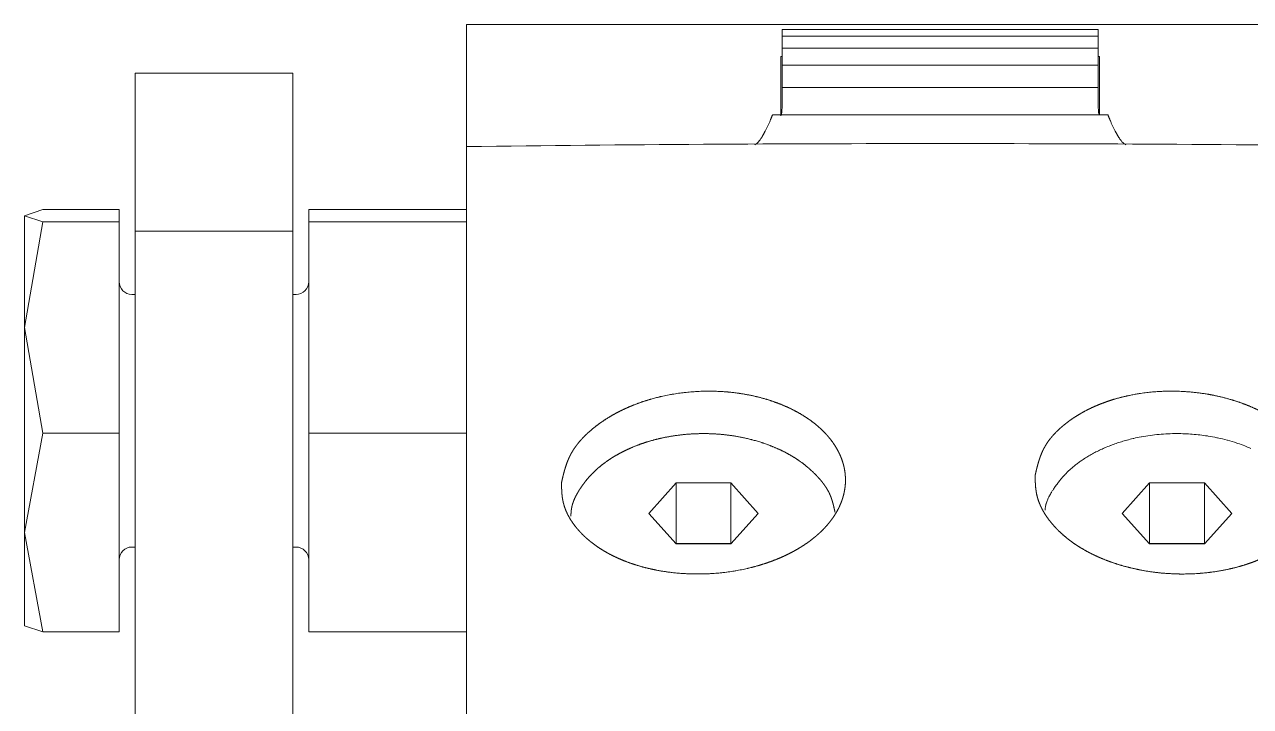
# Model space of a CAD drawing. Header units: millimetres. Extents: x -5 to 111, y -3 to 86.
# Drawn here: x 18.8855 to 18.92433, y 19.48445 to 19.50604 of the extents above; entities that cross this region are included whole.
import ezdxf

# ---------------------------------------------------------------- set-up
doc = ezdxf.new("R2010")
doc.units = ezdxf.units.MM
doc.layers.add('A1I6----E-', color=3, linetype='Continuous', lineweight=25)

# ---------------------------------------------------------------- blocks, each defined once
blk = doc.blocks.new('Gruppe-456')
at = {"layer": 'A1I6----E-', "linetype": 'Continuous', "lineweight": 9}
for p, q in [((-31.870945, -23.037558), (-31.900945, -23.037558)), ((-31.900945, -23.037558), (-31.900945, -23.037691)), ((-31.900945, -23.037691), (-31.900945, -23.039132)), ((-31.880945, -23.037719), (-31.890945, -23.037719)), ((-31.890945, -23.037925), (-31.890945, -23.037719)), ((-31.880945, -23.037925), (-31.890945, -23.037925)), ((-31.890945, -23.038302), (-31.890945, -23.037925)), ((-31.880945, -23.037719), (-31.880945, -23.037925)), ((-31.880945, -23.037925), (-31.880945, -23.038302)), ((-31.880945, -23.038302), (-31.890945, -23.038302)), ((-31.890945, -23.038848), (-31.890945, -23.038302)), ((-31.880945, -23.038302), (-31.880945, -23.038848)), ((-31.890995, -23.038586), (-31.890995, -23.039132)), ((-31.880895, -23.039132), (-31.880895, -23.038586)), ((-31.911445, -23.039103), (-31.906445, -23.039103)), ((-31.911445, -23.044103), (-31.911445, -23.039103)), ((-31.906445, -23.044103), (-31.906445, -23.039103)), ((-31.900945, -23.039132), (-31.900945, -23.041423)), ((-31.890995, -23.040445), (-31.890995, -23.039132)), ((-31.890945, -23.038848), (-31.880945, -23.038848)), ((-31.890945, -23.039555), (-31.890945, -23.038848)), ((-31.880945, -23.038848), (-31.880945, -23.039555)), ((-31.880895, -23.039132), (-31.880895, -23.040416)), ((-31.890945, -23.039939), (-31.890945, -23.039555)), ((-31.890945, -23.039555), (-31.880945, -23.039555)), ((-31.880945, -23.039555), (-31.880945, -23.039939)), ((-31.891256, -23.040416), (-31.880633, -23.040416)), ((-31.900936, -23.041422), (-31.900945, -23.041423)), ((-31.900945, -23.062843), (-31.900945, -23.041423)), ((-31.914364, -23.043415), (-31.914945, -23.043612)), ((-31.914364, -23.043415), (-31.911945, -23.043415)), ((-31.911945, -23.043808), (-31.911945, -23.043415)), ((-31.905945, -23.043415), (-31.900945, -23.043415)), ((-31.905945, -23.043415), (-31.905945, -23.043808)), ((-31.914945, -23.043612), (-31.914364, -23.043808)), ((-31.914945, -23.043612), (-31.914945, -23.047152)), ((-31.914364, -23.043808), (-31.914945, -23.047152)), ((-31.914364, -23.043808), (-31.911945, -23.043808)), ((-31.911945, -23.050496), (-31.911945, -23.043808)), ((-31.905945, -23.043808), (-31.905945, -23.050496)), ((-31.905945, -23.043808), (-31.900945, -23.043808)), ((-31.906445, -23.044103), (-31.911445, -23.044103)), ((-31.911445, -23.044103), (-31.911445, -23.109102)), ((-31.906445, -23.109102), (-31.906445, -23.044103)), ((-31.911445, -23.046103), (-31.911545, -23.046103)), ((-31.906345, -23.046103), (-31.906445, -23.046103)), ((-31.914945, -23.047152), (-31.914364, -23.050496)), ((-31.914945, -23.047152), (-31.914945, -23.053643)), ((-31.914364, -23.050496), (-31.914945, -23.053643)), ((-31.914364, -23.050496), (-31.911945, -23.050496)), ((-31.911945, -23.05679), (-31.911945, -23.050496)), ((-31.900945, -23.050496), (-31.905945, -23.050496)), ((-31.905945, -23.050496), (-31.905945, -23.05679)), ((-31.894311, -23.052075), (-31.895177, -23.053039)), ((-31.892579, -23.052075), (-31.894311, -23.052075)), ((-31.894311, -23.052075), (-31.894311, -23.05399)), ((-31.891713, -23.053039), (-31.892579, -23.052075)), ((-31.892579, -23.052075), (-31.892579, -23.05399)), ((-31.879311, -23.052075), (-31.880177, -23.053039)), ((-31.877579, -23.052075), (-31.879311, -23.052075)), ((-31.879311, -23.052075), (-31.879311, -23.05399)), ((-31.876713, -23.053039), (-31.877579, -23.052075)), ((-31.877579, -23.052075), (-31.877579, -23.05399)), ((-31.895177, -23.053039), (-31.894311, -23.054003)), ((-31.892579, -23.054003), (-31.891713, -23.053039)), ((-31.880177, -23.053039), (-31.879311, -23.054003)), ((-31.877579, -23.054003), (-31.876713, -23.053039)), ((-31.914945, -23.053643), (-31.914364, -23.05679)), ((-31.914945, -23.053643), (-31.914945, -23.056594)), ((-31.911545, -23.054103), (-31.911445, -23.054103)), ((-31.906445, -23.054103), (-31.906345, -23.054103)), ((-31.894317, -23.053997), (-31.894311, -23.05399)), ((-31.894311, -23.05399), (-31.892579, -23.05399)), ((-31.894311, -23.054003), (-31.892579, -23.054003)), ((-31.892579, -23.05399), (-31.892573, -23.053997)), ((-31.879317, -23.053997), (-31.879311, -23.05399)), ((-31.879311, -23.05399), (-31.877579, -23.05399)), ((-31.879311, -23.054003), (-31.877579, -23.054003)), ((-31.877579, -23.05399), (-31.877573, -23.053997)), ((-31.914364, -23.05679), (-31.914945, -23.056594)), ((-31.914364, -23.05679), (-31.911945, -23.05679)), ((-31.905945, -23.05679), (-31.900945, -23.05679))]:
    blk.add_line(p, q, dxfattribs=at)
at = {"layer": 'A1I6----E-', "linetype": 'Continuous', "lineweight": 9, "flags": 128}
for points in [[(-31.890957, -23.040272, 0.019313), (-31.890945, -23.039939), (-31.890945, -23.039939)], [(-31.880945, -23.039939), (-31.880945, -23.039939, 0.019313), (-31.880932, -23.040272, 0.019313)], [(-31.890976, -23.040416), (-31.890976, -23.040415, 0.030339), (-31.890958, -23.040273), (-31.890957, -23.040272)], [(-31.880932, -23.040272), (-31.880932, -23.040274, 0.040024), (-31.880915, -23.040416), (-31.880915, -23.040416)], [(-31.891815, -23.041364, 0.094462), (-31.89172, -23.041292), (-31.891702, -23.041272, 0.045115), (-31.891598, -23.041132), (-31.891583, -23.041108), (-31.891582, -23.041107)], [(-31.880307, -23.041107, 0.0176), (-31.880232, -23.041214), (-31.880218, -23.041234, 0.098271), (-31.880087, -23.041351), (-31.880063, -23.041366), (-31.880061, -23.041367)], [(-31.870953, -23.041422, 0.006251), (-31.900936, -23.041422, 0.006251)], [(-31.876103, -23.050985, 0.009076), (-31.876273, -23.050913), (-31.876298, -23.050903, 0.014824), (-31.876522, -23.050821), (-31.876554, -23.05081, 0.014266), (-31.876847, -23.050721), (-31.876852, -23.05072, 0.014102), (-31.877159, -23.050645), (-31.877182, -23.050641, 0.013526), (-31.877459, -23.05059), (-31.877478, -23.050586, 0.009877), (-31.877718, -23.050554, 0.009756), (-31.87796, -23.05053), (-31.87796, -23.05053, 0.009696), (-31.878204, -23.050516), (-31.878204, -23.050516, 0.00974), (-31.878449, -23.050512), (-31.878459, -23.050512, 0.011215), (-31.878723, -23.050518), (-31.878733, -23.050518, 0.011197), (-31.879014, -23.050538), (-31.879015, -23.050538, 0.01131), (-31.879293, -23.050569), (-31.879298, -23.05057, 0.011559), (-31.879565, -23.050613), (-31.879579, -23.050615, 0.011232), (-31.879815, -23.050664), (-31.879836, -23.050669, 0.00974), (-31.880028, -23.050717), (-31.880038, -23.05072, 0.007958), (-31.880207, -23.050769, 0.008288), (-31.880375, -23.050823, 0.008499), (-31.88054, -23.050883), (-31.88055, -23.050887, 0.011055), (-31.88073, -23.050961), (-31.88074, -23.050965, 0.009252), (-31.880897, -23.051036), (-31.880898, -23.051037, 0.009449), (-31.88105, -23.051113), (-31.881051, -23.051113, 0.00967), (-31.881197, -23.051194, 0.009876), (-31.881341, -23.051281), (-31.881342, -23.051282, 0.010915), (-31.881484, -23.051375), (-31.881503, -23.051389, 0.011804), (-31.881607, -23.051464), (-31.881608, -23.051465, 0.006175), (-31.881707, -23.051543), (-31.881707, -23.051543, 0.013221), (-31.881803, -23.051624), (-31.881807, -23.051628, 0.007079), (-31.88189, -23.051704, 0.012362), (-31.881969, -23.051783), (-31.881972, -23.051787, 0.00703), (-31.882043, -23.051863, 0.009948), (-31.882112, -23.051942), (-31.882131, -23.051964, 0.011517), (-31.882206, -23.052059, 0.005338), (-31.882278, -23.052157), (-31.882282, -23.052161, 0.010806), (-31.882357, -23.05227), (-31.882371, -23.052291, 0.0072), (-31.882417, -23.052364), (-31.882423, -23.052373, 0.009432), (-31.882456, -23.052428), (-31.882456, -23.052428, 0.005428), (-31.882487, -23.052484, 0.012809), (-31.882515, -23.05254), (-31.882524, -23.052559, 0.015517), (-31.882549, -23.052616), (-31.88255, -23.052616, 0.00863), (-31.882571, -23.052674, 0.019435), (-31.88259, -23.052732), (-31.882595, -23.052751, 0.022331), (-31.882609, -23.052812), (-31.882611, -23.052823, 0.014042), (-31.882618, -23.052864, 0.009366), (-31.882622, -23.052905), (-31.882625, -23.05294), (-31.882625, -23.05294)]]:
    blk.add_lwpolyline(points, format="xyb", dxfattribs=at)
at = {"layer": 'A1I6----E-', "linetype": 'Continuous', "lineweight": 9}
for centre, start, end in [((-31.911545, -23.045703), 180, 270), ((-31.906345, -23.045703), 270, 0), ((-31.911545, -23.054503), 90, 180), ((-31.906345, -23.054503), 0, 90)]:
    blk.add_arc(centre, 0.0004, start, end, dxfattribs=at)
for points in [[(-31.890945, -23.038562), (-31.890954, -23.038564), (-31.890967, -23.038568), (-31.890974, -23.03857), (-31.89098, -23.038573), (-31.890985, -23.038575), (-31.890989, -23.038578), (-31.890992, -23.03858), (-31.890994, -23.038582), (-31.890995, -23.038585), (-31.890995, -23.038586)], [(-31.880895, -23.038586), (-31.880895, -23.038585), (-31.880895, -23.038583), (-31.880897, -23.03858), (-31.8809, -23.038578), (-31.880904, -23.038575), (-31.880909, -23.038573), (-31.880915, -23.03857), (-31.880923, -23.038568), (-31.880935, -23.038564), (-31.880945, -23.038562)], [(-31.891582, -23.041107), (-31.891485, -23.040941), (-31.891322, -23.040595), (-31.891256, -23.040416)], [(-31.880633, -23.040416), (-31.880567, -23.040595), (-31.880404, -23.040941), (-31.880307, -23.041107)]]:
    blk.add_open_spline(points, degree=2, dxfattribs=at)
for points, weights, knots in [([(-31.897939, -23.052069), (-31.897926, -23.05201), (-31.897904, -23.051919), (-31.897901, -23.051906), (-31.897898, -23.051892), (-31.897883, -23.051829), (-31.897867, -23.051766), (-31.89785, -23.051703), (-31.897832, -23.051641), (-31.897832, -23.051641), (-31.897832, -23.051641), (-31.897814, -23.051578), (-31.897793, -23.051516), (-31.897793, -23.051516), (-31.897793, -23.051516), (-31.897772, -23.051454), (-31.897748, -23.051393), (-31.897748, -23.051393), (-31.897748, -23.051392), (-31.897724, -23.051331), (-31.897696, -23.051271), (-31.897694, -23.051266), (-31.897692, -23.051261), (-31.897668, -23.051209), (-31.897641, -23.051159), (-31.897637, -23.051151), (-31.897633, -23.051144), (-31.897613, -23.051108), (-31.897592, -23.051073), (-31.89757, -23.051038), (-31.897548, -23.051003), (-31.897545, -23.050998), (-31.897541, -23.050993), (-31.897512, -23.050949), (-31.89748, -23.050906), (-31.897475, -23.050899), (-31.897469, -23.050891), (-31.897426, -23.050833), (-31.897379, -23.050778), (-31.897378, -23.050777), (-31.897378, -23.050776), (-31.89733, -23.05072), (-31.897279, -23.050665), (-31.897279, -23.050665), (-31.897278, -23.050664), (-31.897226, -23.050609), (-31.897172, -23.050556), (-31.897171, -23.050555), (-31.897171, -23.050555), (-31.897115, -23.0505), (-31.897057, -23.050449), (-31.897056, -23.050448), (-31.897055, -23.050448), (-31.896996, -23.050395), (-31.896934, -23.050345), (-31.896934, -23.050345), (-31.896933, -23.050344), (-31.896871, -23.050293), (-31.896806, -23.050245), (-31.896805, -23.050244), (-31.896805, -23.050244), (-31.896739, -23.050194), (-31.896672, -23.050148), (-31.896671, -23.050147), (-31.896671, -23.050147), (-31.896602, -23.050099), (-31.896532, -23.050054), (-31.896531, -23.050054), (-31.896531, -23.050053), (-31.896459, -23.050008), (-31.896386, -23.049965), (-31.896386, -23.049964), (-31.896385, -23.049964), (-31.896311, -23.04992), (-31.896236, -23.049879), (-31.896235, -23.049879), (-31.896234, -23.049878), (-31.896158, -23.049837), (-31.89608, -23.049798), (-31.896059, -23.049787), (-31.896038, -23.049777), (-31.895919, -23.049717), (-31.895796, -23.049666), (-31.895768, -23.049654), (-31.895741, -23.049643), (-31.895642, -23.049601), (-31.895542, -23.049565), (-31.895536, -23.049562), (-31.89553, -23.04956), (-31.895442, -23.049528), (-31.895354, -23.049498), (-31.895265, -23.049469), (-31.895176, -23.049442), (-31.895152, -23.049435), (-31.895129, -23.049428), (-31.894993, -23.049387), (-31.894854, -23.049355), (-31.89483, -23.049349), (-31.894806, -23.049343), (-31.894619, -23.0493), (-31.89443, -23.049267), (-31.894429, -23.049267), (-31.894428, -23.049267), (-31.894236, -23.049234), (-31.894044, -23.049212), (-31.894043, -23.049212), (-31.894042, -23.049211), (-31.893848, -23.049189), (-31.893653, -23.049179), (-31.893646, -23.049178), (-31.89364, -23.049178), (-31.893456, -23.049168), (-31.893273, -23.049168), (-31.893251, -23.049168), (-31.893229, -23.049168), (-31.893089, -23.049168), (-31.892949, -23.049175), (-31.892809, -23.049182), (-31.892669, -23.049194), (-31.89266, -23.049195), (-31.892651, -23.049196), (-31.892508, -23.049208), (-31.892365, -23.049229), (-31.892364, -23.049229), (-31.892363, -23.049229), (-31.892222, -23.049249), (-31.892082, -23.049274), (-31.891942, -23.049299), (-31.891804, -23.049332), (-31.891764, -23.049341), (-31.891724, -23.049351), (-31.891601, -23.04938), (-31.89148, -23.049417), (-31.891463, -23.049422), (-31.891445, -23.049427), (-31.891359, -23.049453), (-31.891273, -23.049482), (-31.891272, -23.049482), (-31.891272, -23.049482), (-31.891187, -23.049511), (-31.891103, -23.049542), (-31.891103, -23.049542), (-31.891102, -23.049542), (-31.89102, -23.049573), (-31.890938, -23.049607), (-31.890938, -23.049607), (-31.890937, -23.049607), (-31.890857, -23.049641), (-31.890778, -23.049677), (-31.890778, -23.049677), (-31.890777, -23.049677), (-31.890699, -23.049713), (-31.890623, -23.049751), (-31.890547, -23.049789), (-31.890472, -23.04983), (-31.890463, -23.049835), (-31.890455, -23.049839), (-31.890363, -23.04989), (-31.890275, -23.049945), (-31.890262, -23.049954), (-31.890249, -23.049962), (-31.890173, -23.05001), (-31.890099, -23.050062), (-31.890094, -23.050065), (-31.890089, -23.050068), (-31.890025, -23.050113), (-31.889963, -23.050161), (-31.889963, -23.050162), (-31.889962, -23.050162), (-31.889901, -23.050209), (-31.889843, -23.050259), (-31.889842, -23.050259), (-31.889841, -23.05026), (-31.889784, -23.050308), (-31.889729, -23.05036), (-31.889728, -23.05036), (-31.889728, -23.050361), (-31.889673, -23.050411), (-31.889622, -23.050464), (-31.889617, -23.050468), (-31.889613, -23.050473), (-31.88957, -23.050517), (-31.889529, -23.050563), (-31.889529, -23.050563), (-31.889529, -23.050564), (-31.889489, -23.050609), (-31.889451, -23.050655), (-31.889412, -23.050702), (-31.889377, -23.05075), (-31.889373, -23.050755), (-31.88937, -23.050759), (-31.889329, -23.050815), (-31.889291, -23.050872), (-31.889291, -23.050873), (-31.889291, -23.050873), (-31.889254, -23.05093), (-31.88922, -23.050989), (-31.88922, -23.050989), (-31.889219, -23.05099), (-31.889186, -23.051048), (-31.889157, -23.051107), (-31.889156, -23.051108), (-31.889156, -23.051108), (-31.889127, -23.051167), (-31.889101, -23.051227), (-31.889101, -23.051228), (-31.889101, -23.051228), (-31.889076, -23.051288), (-31.889054, -23.051349), (-31.889054, -23.05135), (-31.889054, -23.05135), (-31.889033, -23.05141), (-31.889015, -23.051472), (-31.889015, -23.051473), (-31.889015, -23.051473), (-31.888998, -23.051534), (-31.888985, -23.051596), (-31.888985, -23.051597), (-31.888985, -23.051597), (-31.888972, -23.051659), (-31.888963, -23.051721), (-31.888963, -23.051721), (-31.888963, -23.051722), (-31.888954, -23.051784), (-31.88895, -23.051847), (-31.888945, -23.05191), (-31.888945, -23.051973), (-31.888944, -23.052036), (-31.888948, -23.052099), (-31.888948, -23.052099), (-31.888948, -23.052099), (-31.888952, -23.052162), (-31.888961, -23.052224), (-31.888961, -23.052224), (-31.888961, -23.052225), (-31.888969, -23.052287), (-31.888981, -23.05235), (-31.888981, -23.05235), (-31.888981, -23.05235), (-31.888994, -23.052413), (-31.88901, -23.052474), (-31.88901, -23.052475), (-31.88901, -23.052475), (-31.889027, -23.052537), (-31.889048, -23.052598), (-31.889048, -23.052599), (-31.889048, -23.052599), (-31.889069, -23.052661), (-31.889093, -23.052721), (-31.889094, -23.052722), (-31.889094, -23.052722), (-31.889119, -23.052783), (-31.889147, -23.052843), (-31.889148, -23.052843), (-31.889148, -23.052844), (-31.889177, -23.052904), (-31.88921, -23.052963), (-31.88921, -23.052963), (-31.88921, -23.052964), (-31.889243, -23.053023), (-31.88928, -23.053081), (-31.88928, -23.053081), (-31.88928, -23.053082), (-31.889318, -23.053141), (-31.889358, -23.053197), (-31.889358, -23.053198), (-31.889359, -23.053198), (-31.8894, -23.053256), (-31.889444, -23.053311), (-31.889444, -23.053312), (-31.889445, -23.053312), (-31.889489, -23.053369), (-31.889537, -23.053423), (-31.889538, -23.053424), (-31.889538, -23.053424), (-31.889587, -23.053479), (-31.889638, -23.053532), (-31.889638, -23.053533), (-31.889639, -23.053533), (-31.889691, -23.053587), (-31.889746, -23.053639), (-31.889746, -23.053639), (-31.889747, -23.05364), (-31.889803, -23.053692), (-31.889861, -23.053742), (-31.889861, -23.053743), (-31.889862, -23.053743), (-31.889921, -23.053794), (-31.889983, -23.053842), (-31.889983, -23.053843), (-31.889984, -23.053843), (-31.890046, -23.053893), (-31.890111, -23.053939), (-31.890112, -23.05394), (-31.890112, -23.05394), (-31.890178, -23.053988), (-31.890246, -23.054033), (-31.890246, -23.054033), (-31.890247, -23.054033), (-31.890316, -23.054079), (-31.890387, -23.054122), (-31.890387, -23.054123), (-31.890388, -23.054123), (-31.89046, -23.054167), (-31.890533, -23.054208), (-31.890534, -23.054208), (-31.890534, -23.054209), (-31.890609, -23.054251), (-31.890685, -23.05429), (-31.890686, -23.05429), (-31.890686, -23.05429), (-31.890764, -23.05433), (-31.890842, -23.054367), (-31.890843, -23.054368), (-31.890844, -23.054368), (-31.890923, -23.054406), (-31.891005, -23.054441), (-31.891005, -23.054441), (-31.891006, -23.054441), (-31.891088, -23.054477), (-31.891171, -23.05451), (-31.891172, -23.05451), (-31.891173, -23.05451), (-31.891257, -23.054543), (-31.891343, -23.054574), (-31.891343, -23.054574), (-31.891344, -23.054574), (-31.89143, -23.054605), (-31.891518, -23.054633), (-31.891518, -23.054634), (-31.891519, -23.054634), (-31.891607, -23.054662), (-31.891697, -23.054688), (-31.89172, -23.054695), (-31.891743, -23.054702), (-31.891879, -23.054741), (-31.892017, -23.054773), (-31.892041, -23.054778), (-31.892065, -23.054784), (-31.892252, -23.054826), (-31.89244, -23.054858), (-31.892441, -23.054858), (-31.892443, -23.054858), (-31.892633, -23.054891), (-31.892826, -23.054912), (-31.892826, -23.054912), (-31.892827, -23.054912), (-31.893021, -23.054934), (-31.893216, -23.054945), (-31.893218, -23.054946), (-31.89322, -23.054946), (-31.893412, -23.054957), (-31.893605, -23.054957), (-31.893629, -23.054957), (-31.893654, -23.054957), (-31.893797, -23.054958), (-31.89394, -23.054951), (-31.894083, -23.054943), (-31.894226, -23.054932), (-31.894227, -23.054932), (-31.894229, -23.054932), (-31.894372, -23.054921), (-31.894515, -23.054901), (-31.894533, -23.054899), (-31.894552, -23.054896), (-31.894658, -23.054882), (-31.894763, -23.054865), (-31.894868, -23.054847), (-31.894973, -23.054826), (-31.894982, -23.054824), (-31.89499, -23.054823), (-31.895087, -23.054803), (-31.895183, -23.05478), (-31.895186, -23.054779), (-31.89519, -23.054778), (-31.895279, -23.054757), (-31.895368, -23.054733), (-31.895368, -23.054733), (-31.895369, -23.054733), (-31.895456, -23.054709), (-31.895543, -23.054682), (-31.895544, -23.054682), (-31.895544, -23.054682), (-31.89563, -23.054656), (-31.895714, -23.054627), (-31.895715, -23.054627), (-31.895716, -23.054626), (-31.895799, -23.054598), (-31.895882, -23.054567), (-31.895882, -23.054566), (-31.895883, -23.054566), (-31.895964, -23.054535), (-31.896044, -23.054502), (-31.896049, -23.054499), (-31.896055, -23.054497), (-31.896124, -23.054468), (-31.896192, -23.054437), (-31.896192, -23.054436), (-31.896193, -23.054436), (-31.89626, -23.054405), (-31.896326, -23.054372), (-31.896391, -23.05434), (-31.896456, -23.054304), (-31.896461, -23.054302), (-31.896465, -23.054299), (-31.896536, -23.05426), (-31.896606, -23.054219), (-31.896607, -23.054218), (-31.896607, -23.054218), (-31.896676, -23.054177), (-31.896742, -23.054133), (-31.896743, -23.054133), (-31.896743, -23.054132), (-31.896809, -23.054089), (-31.896872, -23.054044), (-31.896872, -23.054043), (-31.896873, -23.054043), (-31.896935, -23.053998), (-31.896995, -23.053951), (-31.896996, -23.05395), (-31.896996, -23.05395), (-31.897055, -23.053903), (-31.897112, -23.053854), (-31.897113, -23.053853), (-31.897113, -23.053853), (-31.897169, -23.053805), (-31.897222, -23.053754), (-31.897223, -23.053753), (-31.897223, -23.053753), (-31.897276, -23.053703), (-31.897326, -23.05365), (-31.897326, -23.05365), (-31.897327, -23.053649), (-31.897376, -23.053598), (-31.897422, -23.053544), (-31.897423, -23.053544), (-31.897423, -23.053543), (-31.897469, -23.05349), (-31.897511, -23.053435), (-31.897512, -23.053434), (-31.897512, -23.053434), (-31.897554, -23.05338), (-31.897593, -23.053323), (-31.897593, -23.053323), (-31.897594, -23.053322), (-31.897632, -23.053266), (-31.897666, -23.053209), (-31.897667, -23.053208), (-31.897667, -23.053208), (-31.897701, -23.053151), (-31.897732, -23.053092), (-31.897735, -23.053085), (-31.897739, -23.053077), (-31.897762, -23.053034), (-31.897781, -23.052989), (-31.897782, -23.052988), (-31.897782, -23.052988), (-31.897801, -23.052944), (-31.897818, -23.052899), (-31.897818, -23.052899), (-31.897819, -23.052898), (-31.897836, -23.052854), (-31.89785, -23.052808), (-31.89785, -23.052808), (-31.89785, -23.052807), (-31.897864, -23.052762), (-31.897876, -23.052717), (-31.897888, -23.052671), (-31.897897, -23.052624), (-31.897898, -23.052617), (-31.897899, -23.052609), (-31.897906, -23.052571), (-31.897912, -23.052532), (-31.897917, -23.052493), (-31.897921, -23.052454), (-31.897925, -23.052415), (-31.897928, -23.052376), (-31.89793, -23.052337), (-31.897932, -23.052298), (-31.897932, -23.052297), (-31.897932, -23.052297), (-31.897934, -23.052258), (-31.897935, -23.052219), (-31.897935, -23.052219), (-31.897935, -23.052219), (-31.897937, -23.05218), (-31.897939, -23.052072), (-31.897939, -23.05207), (-31.897939, -23.052069)], [1, 1, 1, 1, 1, 0.999937896531, 1, 0.999888167345, 1, 1, 1, 0.999801142094, 1, 1, 1, 0.999694583047, 1, 1, 1, 0.999577347709, 1, 1, 1, 0.999454237322, 1, 1, 1, 0.99970731159, 1, 0.99985574457, 1, 1, 1, 0.9995068202, 1, 1, 1, 0.999589293964, 1, 1, 1, 0.999654545206, 1, 1, 1, 0.999706819333, 1, 1, 1, 0.999748589777, 1, 1, 1, 0.999781503319, 1, 1, 1, 0.999808650265, 1, 1, 1, 0.999822576193, 1, 1, 1, 0.999831097898, 1, 1, 1, 0.999838734694, 1, 1, 1, 0.999845324479, 1, 1, 1, 0.999849188327, 1, 1, 1, 0.999432408075, 1, 1, 1, 0.99976741858, 1, 1, 1, 0.999872905253, 1, 0.999877918663, 1, 1, 1, 0.999545532165, 1, 1, 1, 0.999568301275, 1, 1, 1, 0.999575972185, 1, 1, 1, 0.999590553928, 1, 1, 1, 0.999594452157, 1, 1, 1, 0.999682424499, 1, 0.999864392611, 1, 1, 1, 0.999560413418, 1, 1, 1, 0.999888388093, 1, 0.999531016483, 1, 1, 1, 0.999608375772, 1, 1, 1, 0.999861929035, 1, 1, 1, 0.99985592945, 1, 1, 1, 0.999849897856, 1, 1, 1, 0.999842422955, 1, 1, 1, 0.999833328196, 1, 0.999823918274, 1, 1, 1, 0.999563197891, 1, 1, 1, 0.999659280864, 1, 1, 1, 0.999763762656, 1, 1, 1, 0.999748626252, 1, 1, 1, 0.999730734303, 1, 1, 1, 0.999710134277, 1, 1, 1, 0.999685759939, 1, 1, 1, 0.999842002292, 1, 0.999641435424, 1, 1, 1, 0.99960814367, 1, 1, 1, 0.999579631258, 1, 1, 1, 0.999555990353, 1, 1, 1, 0.99953165586, 1, 1, 1, 0.999507348764, 1, 1, 1, 0.999483642062, 1, 1, 1, 0.999461112839, 1, 1, 1, 0.999440860194, 1, 1, 1, 0.999422096496, 1, 0.999420229826, 1, 0.99942806988, 1, 1, 1, 0.999438971385, 1, 1, 1, 0.999453248116, 1, 1, 1, 0.999470301806, 1, 1, 1, 0.999489639219, 1, 1, 1, 0.999510198769, 1, 1, 1, 0.999533072967, 1, 1, 1, 0.999567132447, 1, 1, 1, 0.999600396002, 1, 1, 1, 0.999631060953, 1, 1, 1, 0.999659083375, 1, 1, 1, 0.999684385684, 1, 1, 1, 0.999707248185, 1, 1, 1, 0.999726998538, 1, 1, 1, 0.999747079797, 1, 1, 1, 0.999769578394, 1, 1, 1, 0.999788907419, 1, 1, 1, 0.999805427177, 1, 1, 1, 0.999819509313, 1, 1, 1, 0.999831424929, 1, 1, 1, 0.999841608008, 1, 1, 1, 0.999849663667, 1, 1, 1, 0.999858810761, 1, 1, 1, 0.999868289694, 1, 1, 1, 0.999876066332, 1, 1, 1, 0.999882444947, 1, 1, 1, 0.99988658618, 1, 1, 1, 0.999572182717, 1, 1, 1, 0.999594128451, 1, 1, 1, 0.999618452146, 1, 1, 1, 0.999630142438, 1, 1, 1, 0.999627539746, 1, 1, 1, 0.999641544468, 1, 0.999904384164, 1, 1, 1, 0.999603561758, 1, 1, 1, 0.999896394451, 1, 0.999830976776, 1, 1, 1, 0.999854312902, 1, 1, 1, 0.999879129613, 1, 1, 1, 0.999874131157, 1, 1, 1, 0.999867731299, 1, 1, 1, 0.99985981442, 1, 1, 1, 0.999850153074, 1, 1, 1, 0.999838165286, 1, 1, 1, 0.999902686254, 1, 0.999812442541, 1, 1, 1, 0.999798047104, 1, 1, 1, 0.999786356868, 1, 1, 1, 0.99977320826, 1, 1, 1, 0.999758463095, 1, 1, 1, 0.999742106914, 1, 1, 1, 0.999724027422, 1, 1, 1, 0.999704223375, 1, 1, 1, 0.999683058984, 1, 1, 1, 0.999648111658, 1, 1, 1, 0.999602310567, 1, 1, 1, 0.999548684847, 1, 1, 1, 0.999486326005, 1, 1, 1, 0.999411632143, 1, 1, 1, 0.999840607186, 1, 1, 1, 0.999291992545, 1, 1, 1, 0.999802368703, 1, 0.999219136694, 1, 1, 1, 0.999773504744, 1, 0.999837449629, 1, 0.999892307585, 1, 0.999935911071, 1, 1, 1, 0.99996809979, 1, 1, 1, 1, 1, 1, 1], [0, 0, 0, 1, 1, 2, 2, 3, 3, 4, 4, 5, 5, 6, 6, 7, 7, 8, 8, 9, 9, 10, 10, 11, 11, 12, 12, 13, 13, 14, 14, 15, 15, 16, 16, 17, 17, 18, 18, 19, 19, 20, 20, 21, 21, 22, 22, 23, 23, 24, 24, 25, 25, 26, 26, 27, 27, 28, 28, 29, 29, 30, 30, 31, 31, 32, 32, 33, 33, 34, 34, 35, 35, 36, 36, 37, 37, 38, 38, 39, 39, 40, 40, 41, 41, 42, 42, 43, 43, 44, 44, 45, 45, 46, 46, 47, 47, 48, 48, 49, 49, 50, 50, 51, 51, 52, 52, 53, 53, 54, 54, 55, 55, 56, 56, 57, 57, 58, 58, 59, 59, 60, 60, 61, 61, 62, 62, 63, 63, 64, 64, 65, 65, 66, 66, 67, 67, 68, 68, 69, 69, 70, 70, 71, 71, 72, 72, 73, 73, 74, 74, 75, 75, 76, 76, 77, 77, 78, 78, 79, 79, 80, 80, 81, 81, 82, 82, 83, 83, 84, 84, 85, 85, 86, 86, 87, 87, 88, 88, 89, 89, 90, 90, 91, 91, 92, 92, 93, 93, 94, 94, 95, 95, 96, 96, 97, 97, 98, 98, 99, 99, 100, 100, 101, 101, 102, 102, 103, 103, 104, 104, 105, 105, 106, 106, 107, 107, 108, 108, 109, 109, 110, 110, 111, 111, 112, 112, 113, 113, 114, 114, 115, 115, 116, 116, 117, 117, 118, 118, 119, 119, 120, 120, 121, 121, 122, 122, 123, 123, 124, 124, 125, 125, 126, 126, 127, 127, 128, 128, 129, 129, 130, 130, 131, 131, 132, 132, 133, 133, 134, 134, 135, 135, 136, 136, 137, 137, 138, 138, 139, 139, 140, 140, 141, 141, 142, 142, 143, 143, 144, 144, 145, 145, 146, 146, 147, 147, 148, 148, 149, 149, 150, 150, 151, 151, 152, 152, 153, 153, 154, 154, 155, 155, 156, 156, 157, 157, 158, 158, 159, 159, 160, 160, 161, 161, 162, 162, 163, 163, 164, 164, 165, 165, 166, 166, 167, 167, 168, 168, 169, 169, 170, 170, 171, 171, 172, 172, 173, 173, 174, 174, 175, 175, 176, 176, 177, 177, 178, 178, 179, 179, 180, 180, 181, 181, 182, 182, 183, 183, 184, 184, 185, 185, 186, 186, 187, 187, 188, 188, 189, 189, 190, 190, 191, 191, 192, 192, 193, 193, 194, 194, 195, 195, 196, 196, 197, 197, 198, 198, 199, 199, 200, 200, 201, 201, 202, 202, 203, 203, 204, 204, 205, 205, 206, 206, 207, 207, 208, 208, 209, 209, 210, 210, 211, 211, 212, 212, 213, 213, 214, 214, 215, 215, 216, 216, 217, 217, 218, 218, 219, 219, 220, 220, 221, 221, 222, 222, 223, 223, 224, 224, 225, 225, 226, 226, 227, 227, 228, 228, 229, 229, 230, 230, 231, 231, 232, 232, 233, 233, 234, 234, 235, 235, 236, 236, 237, 237, 238, 238, 239, 239, 240, 240, 241, 241, 242, 242, 243, 243, 244, 244, 244]), ([(-31.882939, -23.051839), (-31.882926, -23.051781), (-31.882904, -23.051691), (-31.882901, -23.051678), (-31.882898, -23.051664), (-31.882883, -23.051602), (-31.882867, -23.05154), (-31.88285, -23.051478), (-31.882832, -23.051416), (-31.882832, -23.051416), (-31.882832, -23.051416), (-31.882814, -23.051354), (-31.882793, -23.051294), (-31.882793, -23.051294), (-31.882793, -23.051293), (-31.882772, -23.051232), (-31.882748, -23.051172), (-31.882748, -23.051172), (-31.882748, -23.051172), (-31.882724, -23.051112), (-31.882696, -23.051053), (-31.882694, -23.051048), (-31.882692, -23.051044), (-31.882668, -23.050993), (-31.88264, -23.050944), (-31.882613, -23.050894), (-31.882583, -23.050847), (-31.882582, -23.050846), (-31.882582, -23.050846), (-31.882552, -23.050797), (-31.882518, -23.05075), (-31.882514, -23.050745), (-31.88251, -23.05074), (-31.882469, -23.050684), (-31.882425, -23.05063), (-31.882424, -23.05063), (-31.882424, -23.050629), (-31.882378, -23.050574), (-31.882329, -23.050522), (-31.882329, -23.050521), (-31.882328, -23.05052), (-31.882278, -23.050467), (-31.882225, -23.050416), (-31.882225, -23.050415), (-31.882224, -23.050415), (-31.88217, -23.050363), (-31.882114, -23.050313), (-31.882113, -23.050313), (-31.882113, -23.050312), (-31.882055, -23.050262), (-31.881995, -23.050214), (-31.881994, -23.050213), (-31.881994, -23.050213), (-31.881932, -23.050164), (-31.881869, -23.050118), (-31.881869, -23.050118), (-31.881868, -23.050117), (-31.881804, -23.05007), (-31.881738, -23.050026), (-31.881737, -23.050026), (-31.881736, -23.050025), (-31.881669, -23.04998), (-31.8816, -23.049938), (-31.8816, -23.049937), (-31.881599, -23.049937), (-31.881529, -23.049894), (-31.881457, -23.049854), (-31.881457, -23.049853), (-31.881456, -23.049853), (-31.881383, -23.049812), (-31.881309, -23.049774), (-31.881309, -23.049773), (-31.881308, -23.049773), (-31.881233, -23.049734), (-31.881156, -23.049698), (-31.881155, -23.049698), (-31.881155, -23.049697), (-31.881077, -23.049661), (-31.880997, -23.049627), (-31.880997, -23.049627), (-31.880996, -23.049626), (-31.880916, -23.049592), (-31.880834, -23.04956), (-31.880822, -23.049556), (-31.880809, -23.049551), (-31.880703, -23.04951), (-31.880595, -23.049474), (-31.880583, -23.04947), (-31.88057, -23.049466), (-31.880483, -23.049438), (-31.880395, -23.049412), (-31.880307, -23.049387), (-31.880218, -23.049364), (-31.880217, -23.049364), (-31.880217, -23.049364), (-31.880127, -23.049341), (-31.880036, -23.049321), (-31.880012, -23.049315), (-31.879989, -23.04931), (-31.879851, -23.049279), (-31.879711, -23.049257), (-31.879687, -23.049253), (-31.879662, -23.049249), (-31.879474, -23.049219), (-31.879284, -23.0492), (-31.879282, -23.0492), (-31.879281, -23.0492), (-31.879089, -23.049181), (-31.878896, -23.049173), (-31.878895, -23.049173), (-31.878894, -23.049173), (-31.878699, -23.049165), (-31.878504, -23.049169), (-31.878498, -23.049169), (-31.878491, -23.049169), (-31.878308, -23.049172), (-31.878125, -23.049186), (-31.8781, -23.049187), (-31.878076, -23.049189), (-31.877942, -23.049199), (-31.877809, -23.049216), (-31.877675, -23.049232), (-31.877543, -23.049253), (-31.877537, -23.049254), (-31.877531, -23.049255), (-31.877388, -23.049277), (-31.877246, -23.049307), (-31.877245, -23.049308), (-31.877244, -23.049308), (-31.877104, -23.049338), (-31.876966, -23.049372), (-31.876827, -23.049406), (-31.87669, -23.049449), (-31.876665, -23.049457), (-31.87664, -23.049465), (-31.876545, -23.049494), (-31.876452, -23.049527), (-31.876449, -23.049528), (-31.876445, -23.049529), (-31.876359, -23.049559), (-31.876273, -23.049593), (-31.876272, -23.049593), (-31.876272, -23.049593), (-31.876187, -23.049626), (-31.876103, -23.049661), (-31.876103, -23.049662), (-31.876102, -23.049662), (-31.87602, -23.049697), (-31.875938, -23.049735), (-31.875938, -23.049735), (-31.875937, -23.049735), (-31.875857, -23.049773), (-31.875778, -23.049813), (-31.875777, -23.049813), (-31.875777, -23.049814), (-31.875699, -23.049853), (-31.875623, -23.049895), (-31.875546, -23.049937), (-31.875471, -23.049982), (-31.875463, -23.049987), (-31.875455, -23.049992), (-31.875363, -23.050048), (-31.875275, -23.050108), (-31.875261, -23.050117), (-31.875248, -23.050125), (-31.875172, -23.050177), (-31.875098, -23.050233), (-31.875094, -23.050237), (-31.875089, -23.05024), (-31.875025, -23.050289), (-31.874963, -23.05034), (-31.874962, -23.05034), (-31.874962, -23.050341), (-31.874901, -23.050391), (-31.874842, -23.050444), (-31.874841, -23.050444), (-31.874841, -23.050445), (-31.874783, -23.050496), (-31.874728, -23.05055), (-31.874727, -23.050551), (-31.874727, -23.050551), (-31.874673, -23.050605), (-31.874621, -23.05066), (-31.874569, -23.050716), (-31.87452, -23.050774), (-31.87452, -23.050774), (-31.874519, -23.050775), (-31.87447, -23.050833), (-31.874425, -23.050893), (-31.874424, -23.050894), (-31.874423, -23.050896), (-31.874379, -23.050953), (-31.874339, -23.051012), (-31.874339, -23.051012), (-31.874338, -23.051013), (-31.874299, -23.051071), (-31.874263, -23.051131), (-31.874263, -23.051131), (-31.874262, -23.051132), (-31.874227, -23.051191), (-31.874195, -23.051251), (-31.874194, -23.051252), (-31.874194, -23.051252), (-31.874162, -23.051312), (-31.874134, -23.051374), (-31.874134, -23.051374), (-31.874134, -23.051375), (-31.874106, -23.051435), (-31.874082, -23.051497), (-31.874082, -23.051498), (-31.874082, -23.051498), (-31.874058, -23.051559), (-31.874038, -23.051622), (-31.874038, -23.051622), (-31.874038, -23.051622), (-31.874018, -23.051684), (-31.874003, -23.051747), (-31.874003, -23.051747), (-31.874002, -23.051748), (-31.873987, -23.05181), (-31.873975, -23.051873), (-31.873975, -23.051873), (-31.873975, -23.051873), (-31.873964, -23.051936), (-31.873957, -23.051999), (-31.873957, -23.051999), (-31.873957, -23.051999), (-31.87395, -23.052062), (-31.873947, -23.052125), (-31.873947, -23.052125), (-31.873947, -23.052125), (-31.873944, -23.052188), (-31.873945, -23.052251), (-31.873946, -23.052314), (-31.873952, -23.052377), (-31.873958, -23.052439), (-31.873967, -23.052501), (-31.873967, -23.052501), (-31.873967, -23.052501), (-31.873977, -23.052564), (-31.873991, -23.052625), (-31.873991, -23.052625), (-31.873991, -23.052625), (-31.874005, -23.052687), (-31.874024, -23.052748), (-31.874024, -23.052748), (-31.874024, -23.052748), (-31.874042, -23.052809), (-31.874064, -23.052869), (-31.874064, -23.052869), (-31.874064, -23.05287), (-31.874087, -23.05293), (-31.874113, -23.052989), (-31.874113, -23.052989), (-31.874113, -23.052989), (-31.87414, -23.053049), (-31.87417, -23.053107), (-31.87417, -23.053107), (-31.87417, -23.053107), (-31.874201, -23.053166), (-31.874235, -23.053223), (-31.874235, -23.053223), (-31.874236, -23.053223), (-31.87427, -23.053281), (-31.874308, -23.053336), (-31.874309, -23.053337), (-31.874309, -23.053337), (-31.874347, -23.053393), (-31.874389, -23.053447), (-31.874389, -23.053448), (-31.87439, -23.053448), (-31.874432, -23.053503), (-31.874478, -23.053556), (-31.874478, -23.053557), (-31.874478, -23.053557), (-31.874525, -23.053611), (-31.874574, -23.053662), (-31.874574, -23.053662), (-31.874575, -23.053663), (-31.874624, -23.053715), (-31.874677, -23.053765), (-31.874677, -23.053765), (-31.874678, -23.053765), (-31.874731, -23.053816), (-31.874787, -23.053864), (-31.874788, -23.053865), (-31.874788, -23.053865), (-31.874845, -23.053914), (-31.874905, -23.05396), (-31.874905, -23.053961), (-31.874906, -23.053961), (-31.874966, -23.054008), (-31.875029, -23.054053), (-31.87503, -23.054053), (-31.87503, -23.054054), (-31.875094, -23.054099), (-31.87516, -23.054142), (-31.87516, -23.054142), (-31.875161, -23.054142), (-31.875228, -23.054186), (-31.875296, -23.054227), (-31.875297, -23.054227), (-31.875298, -23.054227), (-31.875368, -23.054269), (-31.875439, -23.054307), (-31.87544, -23.054308), (-31.87544, -23.054308), (-31.875513, -23.054348), (-31.875588, -23.054384), (-31.875588, -23.054384), (-31.875589, -23.054385), (-31.875664, -23.054422), (-31.875741, -23.054456), (-31.875742, -23.054457), (-31.875743, -23.054457), (-31.875821, -23.054492), (-31.8759, -23.054524), (-31.875901, -23.054525), (-31.875902, -23.054525), (-31.875983, -23.054558), (-31.876064, -23.054588), (-31.876065, -23.054588), (-31.876066, -23.054588), (-31.876149, -23.054619), (-31.876233, -23.054646), (-31.876234, -23.054647), (-31.876234, -23.054647), (-31.876319, -23.054675), (-31.876406, -23.0547), (-31.876406, -23.0547), (-31.876407, -23.0547), (-31.876494, -23.054726), (-31.876582, -23.054749), (-31.876583, -23.054749), (-31.876583, -23.054749), (-31.876672, -23.054773), (-31.876762, -23.054793), (-31.876786, -23.054798), (-31.876809, -23.054804), (-31.876946, -23.054835), (-31.877085, -23.054858), (-31.87709, -23.054859), (-31.877095, -23.05486), (-31.877244, -23.054884), (-31.877394, -23.054904), (-31.877395, -23.054904), (-31.877396, -23.054904), (-31.877548, -23.054924), (-31.877701, -23.054935), (-31.877721, -23.054937), (-31.877741, -23.054938), (-31.877935, -23.054952), (-31.878129, -23.054956), (-31.878154, -23.054957), (-31.878179, -23.054957), (-31.878326, -23.05496), (-31.878473, -23.054954), (-31.87862, -23.054949), (-31.878766, -23.05494), (-31.878767, -23.05494), (-31.878767, -23.05494), (-31.878913, -23.05493), (-31.879059, -23.054913), (-31.879059, -23.054913), (-31.87906, -23.054913), (-31.879204, -23.054896), (-31.879348, -23.054875), (-31.879492, -23.054853), (-31.879635, -23.054824), (-31.879664, -23.054818), (-31.879694, -23.054812), (-31.879822, -23.054786), (-31.879949, -23.054754), (-31.879962, -23.054751), (-31.879974, -23.054748), (-31.880076, -23.054722), (-31.880178, -23.054693), (-31.880184, -23.054691), (-31.880191, -23.054689), (-31.88028, -23.054663), (-31.880369, -23.054634), (-31.880369, -23.054634), (-31.88037, -23.054634), (-31.880457, -23.054606), (-31.880544, -23.054575), (-31.880544, -23.054575), (-31.880545, -23.054574), (-31.880631, -23.054544), (-31.880715, -23.054511), (-31.880716, -23.05451), (-31.880716, -23.05451), (-31.8808, -23.054477), (-31.880882, -23.054442), (-31.880965, -23.054406), (-31.881046, -23.054368), (-31.881055, -23.054364), (-31.881064, -23.054359), (-31.881164, -23.054312), (-31.881261, -23.05426), (-31.881275, -23.054253), (-31.881289, -23.054245), (-31.881373, -23.0542), (-31.881455, -23.054151), (-31.88146, -23.054148), (-31.881466, -23.054145), (-31.881537, -23.054102), (-31.881606, -23.054057), (-31.881607, -23.054056), (-31.881607, -23.054056), (-31.881676, -23.054012), (-31.881742, -23.053965), (-31.881743, -23.053964), (-31.881743, -23.053964), (-31.881809, -23.053917), (-31.881872, -23.053869), (-31.881872, -23.053868), (-31.881873, -23.053868), (-31.881935, -23.05382), (-31.881995, -23.053769), (-31.881996, -23.053769), (-31.881996, -23.053768), (-31.882055, -23.053719), (-31.882112, -23.053667), (-31.882112, -23.053666), (-31.882113, -23.053666), (-31.882169, -23.053615), (-31.882222, -23.053561), (-31.882223, -23.053561), (-31.882223, -23.05356), (-31.882276, -23.053507), (-31.882325, -23.053453), (-31.882326, -23.053452), (-31.882326, -23.053452), (-31.882375, -23.053398), (-31.882422, -23.053341), (-31.882422, -23.053341), (-31.882423, -23.05334), (-31.882468, -23.053285), (-31.882511, -23.053228), (-31.882511, -23.053227), (-31.882512, -23.053227), (-31.882554, -23.05317), (-31.882593, -23.053112), (-31.882593, -23.053111), (-31.882593, -23.053111), (-31.882631, -23.053053), (-31.882666, -23.052994), (-31.882666, -23.052993), (-31.882667, -23.052993), (-31.882701, -23.052934), (-31.882731, -23.052874), (-31.882735, -23.052866), (-31.882739, -23.052858), (-31.882762, -23.052814), (-31.882781, -23.052768), (-31.882781, -23.052767), (-31.882781, -23.052767), (-31.8828, -23.052722), (-31.882818, -23.052676), (-31.882818, -23.052676), (-31.882818, -23.052676), (-31.882836, -23.05263), (-31.88285, -23.052584), (-31.88285, -23.052584), (-31.88285, -23.052583), (-31.882864, -23.052537), (-31.882876, -23.052491), (-31.882888, -23.052445), (-31.882896, -23.052398), (-31.882898, -23.05239), (-31.882899, -23.052382), (-31.882906, -23.052343), (-31.882911, -23.052304), (-31.882911, -23.052304), (-31.882911, -23.052304), (-31.882917, -23.052265), (-31.882921, -23.052226), (-31.882925, -23.052187), (-31.882927, -23.052147), (-31.88293, -23.052108), (-31.882932, -23.052069), (-31.882934, -23.052029), (-31.882935, -23.05199), (-31.882937, -23.05195), (-31.882939, -23.051842), (-31.882939, -23.051841), (-31.882939, -23.051839)], [1, 1, 1, 1, 1, 0.999934740594, 1, 0.99988192995, 1, 1, 1, 0.999788782017, 1, 1, 1, 0.999673215978, 1, 1, 1, 0.999544164726, 1, 1, 1, 0.999406301092, 1, 0.999674915294, 1, 1, 1, 0.999404872118, 1, 1, 1, 0.999503805449, 1, 1, 1, 0.999583177304, 1, 1, 1, 0.999647545092, 1, 1, 1, 0.999699400077, 1, 1, 1, 0.999740728309, 1, 1, 1, 0.999774359454, 1, 1, 1, 0.999798502171, 1, 1, 1, 0.999809797621, 1, 1, 1, 0.999819346371, 1, 1, 1, 0.999827755984, 1, 1, 1, 0.999835082807, 1, 1, 1, 0.999841458121, 1, 1, 1, 0.99984590587, 1, 1, 1, 0.999641878595, 1, 1, 1, 0.999863290345, 1, 0.999870973691, 1, 1, 1, 0.9998759946, 1, 1, 1, 0.999538086118, 1, 1, 1, 0.99955865042, 1, 1, 1, 0.999574050601, 1, 1, 1, 0.999591453159, 1, 1, 1, 0.999595253694, 1, 1, 1, 0.999682603503, 1, 0.999893959967, 1, 1, 1, 0.999571031422, 1, 1, 1, 0.999891294309, 1, 0.999540894032, 1, 1, 1, 0.999844927859, 1, 1, 1, 0.999871018704, 1, 1, 1, 0.99986525394, 1, 1, 1, 0.999860296521, 1, 1, 1, 0.999854012644, 1, 1, 1, 0.999846264829, 1, 0.99983818342, 1, 1, 1, 0.999600659209, 1, 1, 1, 0.999689950275, 1, 1, 1, 0.99978558522, 1, 1, 1, 0.999772247328, 1, 1, 1, 0.999756298539, 1, 1, 1, 0.999737771322, 1, 0.999716591894, 1, 1, 1, 0.999651410687, 1, 1, 1, 0.999662736937, 1, 1, 1, 0.999631449451, 1, 1, 1, 0.999606831062, 1, 1, 1, 0.999582180428, 1, 1, 1, 0.999556218879, 1, 1, 1, 0.999529460511, 1, 1, 1, 0.999502338286, 1, 1, 1, 0.99947572901, 1, 1, 1, 0.999449372218, 1, 1, 1, 0.999429120437, 1, 1, 1, 0.999425641511, 1, 0.999426152088, 1, 0.999431220173, 1, 1, 1, 0.999439811847, 1, 1, 1, 0.999451750333, 1, 1, 1, 0.99946707951, 1, 1, 1, 0.999483288258, 1, 1, 1, 0.99950876346, 1, 1, 1, 0.999543108812, 1, 1, 1, 0.999575789395, 1, 1, 1, 0.999606575814, 1, 1, 1, 0.999635170205, 1, 1, 1, 0.999661345028, 1, 1, 1, 0.999685368354, 1, 1, 1, 0.999706084694, 1, 1, 1, 0.999730094407, 1, 1, 1, 0.999754226228, 1, 1, 1, 0.999774896056, 1, 1, 1, 0.999792668991, 1, 1, 1, 0.999807888266, 1, 1, 1, 0.999820871922, 1, 1, 1, 0.999831887462, 1, 1, 1, 0.999841049902, 1, 1, 1, 0.999852132026, 1, 1, 1, 0.999862284709, 1, 1, 1, 0.999870683803, 1, 1, 1, 0.999877603657, 1, 1, 1, 0.999881935156, 1, 1, 1, 0.999558749396, 1, 1, 1, 0.999850665534, 1, 1, 1, 0.999602715195, 1, 1, 1, 0.999622350717, 1, 1, 1, 0.999627067953, 1, 0.999905490786, 1, 1, 1, 0.999621831514, 1, 1, 1, 0.999905466618, 1, 0.999608942458, 1, 1, 1, 0.999767776164, 1, 1, 1, 0.999828432139, 1, 1, 1, 0.999885354984, 1, 1, 1, 0.999881324086, 1, 1, 1, 0.999875938216, 1, 1, 1, 0.999869179954, 1, 0.99986199958, 1, 1, 1, 0.999658063846, 1, 1, 1, 0.999732457408, 1, 1, 1, 0.999815335904, 1, 1, 1, 0.999805750073, 1, 1, 1, 0.999794458412, 1, 1, 1, 0.999781678284, 1, 1, 1, 0.999767360358, 1, 1, 1, 0.999751362488, 1, 1, 1, 0.999733629032, 1, 1, 1, 0.999714303027, 1, 1, 1, 0.999681925474, 1, 1, 1, 0.999639455443, 1, 1, 1, 0.999589052098, 1, 1, 1, 0.999529474962, 1, 1, 1, 0.999456450257, 1, 1, 1, 0.999852010616, 1, 1, 1, 0.999335667305, 1, 1, 1, 0.999813203044, 1, 0.999250409818, 1, 1, 1, 0.999779521527, 1, 1, 1, 0.999840701236, 1, 0.999893565602, 1, 0.999936414562, 1, 0.999968235854, 1, 1, 1, 1, 1], [0, 0, 0, 1, 1, 2, 2, 3, 3, 4, 4, 5, 5, 6, 6, 7, 7, 8, 8, 9, 9, 10, 10, 11, 11, 12, 12, 13, 13, 14, 14, 15, 15, 16, 16, 17, 17, 18, 18, 19, 19, 20, 20, 21, 21, 22, 22, 23, 23, 24, 24, 25, 25, 26, 26, 27, 27, 28, 28, 29, 29, 30, 30, 31, 31, 32, 32, 33, 33, 34, 34, 35, 35, 36, 36, 37, 37, 38, 38, 39, 39, 40, 40, 41, 41, 42, 42, 43, 43, 44, 44, 45, 45, 46, 46, 47, 47, 48, 48, 49, 49, 50, 50, 51, 51, 52, 52, 53, 53, 54, 54, 55, 55, 56, 56, 57, 57, 58, 58, 59, 59, 60, 60, 61, 61, 62, 62, 63, 63, 64, 64, 65, 65, 66, 66, 67, 67, 68, 68, 69, 69, 70, 70, 71, 71, 72, 72, 73, 73, 74, 74, 75, 75, 76, 76, 77, 77, 78, 78, 79, 79, 80, 80, 81, 81, 82, 82, 83, 83, 84, 84, 85, 85, 86, 86, 87, 87, 88, 88, 89, 89, 90, 90, 91, 91, 92, 92, 93, 93, 94, 94, 95, 95, 96, 96, 97, 97, 98, 98, 99, 99, 100, 100, 101, 101, 102, 102, 103, 103, 104, 104, 105, 105, 106, 106, 107, 107, 108, 108, 109, 109, 110, 110, 111, 111, 112, 112, 113, 113, 114, 114, 115, 115, 116, 116, 117, 117, 118, 118, 119, 119, 120, 120, 121, 121, 122, 122, 123, 123, 124, 124, 125, 125, 126, 126, 127, 127, 128, 128, 129, 129, 130, 130, 131, 131, 132, 132, 133, 133, 134, 134, 135, 135, 136, 136, 137, 137, 138, 138, 139, 139, 140, 140, 141, 141, 142, 142, 143, 143, 144, 144, 145, 145, 146, 146, 147, 147, 148, 148, 149, 149, 150, 150, 151, 151, 152, 152, 153, 153, 154, 154, 155, 155, 156, 156, 157, 157, 158, 158, 159, 159, 160, 160, 161, 161, 162, 162, 163, 163, 164, 164, 165, 165, 166, 166, 167, 167, 168, 168, 169, 169, 170, 170, 171, 171, 172, 172, 173, 173, 174, 174, 175, 175, 176, 176, 177, 177, 178, 178, 179, 179, 180, 180, 181, 181, 182, 182, 183, 183, 184, 184, 185, 185, 186, 186, 187, 187, 188, 188, 189, 189, 190, 190, 191, 191, 192, 192, 193, 193, 194, 194, 195, 195, 196, 196, 197, 197, 198, 198, 199, 199, 200, 200, 201, 201, 202, 202, 203, 203, 204, 204, 205, 205, 206, 206, 207, 207, 208, 208, 209, 209, 210, 210, 211, 211, 212, 212, 213, 213, 214, 214, 215, 215, 216, 216, 217, 217, 218, 218, 219, 219, 220, 220, 221, 221, 222, 222, 223, 223, 224, 224, 225, 225, 226, 226, 227, 227, 228, 228, 229, 229, 230, 230, 231, 231, 232, 232, 233, 233, 234, 234, 235, 235, 236, 236, 237, 237, 238, 238, 239, 239, 240, 240, 241, 241, 242, 242, 243, 243, 243]), ([(-31.889277, -23.052996), (-31.889289, -23.05294), (-31.889299, -23.052896), (-31.8893, -23.052891), (-31.889301, -23.052887), (-31.889309, -23.052852), (-31.889317, -23.052818), (-31.889325, -23.052784), (-31.889334, -23.05275), (-31.889343, -23.052716), (-31.889352, -23.052682), (-31.889362, -23.052648), (-31.889373, -23.052615), (-31.889383, -23.052581), (-31.889395, -23.052548), (-31.889395, -23.052548), (-31.889395, -23.052548), (-31.889407, -23.052515), (-31.88942, -23.052482), (-31.889422, -23.052478), (-31.889424, -23.052473), (-31.889441, -23.052431), (-31.889461, -23.05239), (-31.889464, -23.052386), (-31.889466, -23.052381), (-31.889486, -23.05234), (-31.889509, -23.0523), (-31.889532, -23.05226), (-31.889557, -23.052221), (-31.889557, -23.05222), (-31.889557, -23.05222), (-31.889583, -23.052181), (-31.88961, -23.052143), (-31.88961, -23.052142), (-31.88961, -23.052142), (-31.889638, -23.052104), (-31.889667, -23.052066), (-31.889667, -23.052066), (-31.889667, -23.052066), (-31.889696, -23.052028), (-31.889727, -23.051991), (-31.889727, -23.051991), (-31.889727, -23.051991), (-31.889759, -23.051954), (-31.889791, -23.051918), (-31.889791, -23.051918), (-31.889791, -23.051917), (-31.889824, -23.051881), (-31.889858, -23.051846), (-31.88986, -23.051843), (-31.889863, -23.05184), (-31.889903, -23.051799), (-31.889943, -23.051759), (-31.889951, -23.051752), (-31.889958, -23.051745), (-31.890014, -23.05169), (-31.890073, -23.051639), (-31.890078, -23.051634), (-31.890083, -23.05163), (-31.890152, -23.051569), (-31.890223, -23.051512), (-31.890224, -23.051512), (-31.890224, -23.051511), (-31.890297, -23.051453), (-31.890372, -23.051399), (-31.890387, -23.051389), (-31.890402, -23.051378), (-31.890469, -23.05133), (-31.890538, -23.051287), (-31.890543, -23.051284), (-31.890548, -23.051281), (-31.890608, -23.051243), (-31.890669, -23.051207), (-31.89073, -23.051171), (-31.890793, -23.051137), (-31.890804, -23.051131), (-31.890815, -23.051126), (-31.890899, -23.051081), (-31.890986, -23.051039), (-31.89099, -23.051037), (-31.890995, -23.051035), (-31.891075, -23.050997), (-31.891156, -23.050962), (-31.891238, -23.050927), (-31.89132, -23.050895), (-31.891332, -23.05089), (-31.891345, -23.050885), (-31.891452, -23.050843), (-31.891561, -23.050808), (-31.891579, -23.050802), (-31.891597, -23.050796), (-31.891742, -23.050749), (-31.891889, -23.05071), (-31.891892, -23.050709), (-31.891894, -23.050709), (-31.892046, -23.050668), (-31.892201, -23.050637), (-31.892211, -23.050635), (-31.89222, -23.050633), (-31.892355, -23.050605), (-31.892491, -23.050584), (-31.892499, -23.050583), (-31.892507, -23.050582), (-31.892627, -23.050564), (-31.892746, -23.050551), (-31.892866, -23.050537), (-31.892986, -23.050528), (-31.892986, -23.050528), (-31.892987, -23.050528), (-31.893107, -23.05052), (-31.893228, -23.050515), (-31.893229, -23.050515), (-31.89323, -23.050515), (-31.893352, -23.050511), (-31.893474, -23.050512), (-31.893479, -23.050512), (-31.893484, -23.050512), (-31.893616, -23.050513), (-31.893748, -23.050519), (-31.893752, -23.050519), (-31.893757, -23.05052), (-31.893897, -23.050526), (-31.894036, -23.05054), (-31.894036, -23.05054), (-31.894037, -23.05054), (-31.894175, -23.050553), (-31.894313, -23.050572), (-31.894321, -23.050573), (-31.894329, -23.050574), (-31.89445, -23.050591), (-31.894571, -23.050614), (-31.894578, -23.050615), (-31.894585, -23.050616), (-31.894692, -23.050636), (-31.894798, -23.05066), (-31.894805, -23.050662), (-31.894812, -23.050664), (-31.894903, -23.050684), (-31.894994, -23.050708), (-31.894999, -23.05071), (-31.895004, -23.050711), (-31.895084, -23.050732), (-31.895163, -23.050756), (-31.895243, -23.050779), (-31.895321, -23.050805), (-31.895323, -23.050806), (-31.895326, -23.050807), (-31.895409, -23.050835), (-31.895491, -23.050865), (-31.895502, -23.050869), (-31.895513, -23.050873), (-31.895617, -23.050911), (-31.895718, -23.050955), (-31.895729, -23.05096), (-31.89574, -23.050965), (-31.895819, -23.050999), (-31.895896, -23.051036), (-31.895896, -23.051036), (-31.895897, -23.051036), (-31.895973, -23.051073), (-31.896047, -23.051112), (-31.896048, -23.051112), (-31.896048, -23.051112), (-31.896122, -23.051151), (-31.896194, -23.051192), (-31.896266, -23.051234), (-31.896337, -23.051278), (-31.896337, -23.051278), (-31.896338, -23.051279), (-31.896409, -23.051324), (-31.896479, -23.051372), (-31.89648, -23.051372), (-31.896481, -23.051373), (-31.89655, -23.051421), (-31.896617, -23.051472), (-31.896624, -23.051477), (-31.896631, -23.051482), (-31.896684, -23.051523), (-31.896736, -23.051567), (-31.896788, -23.051611), (-31.896838, -23.051656), (-31.896843, -23.05166), (-31.896847, -23.051664), (-31.896906, -23.051717), (-31.89696, -23.051774), (-31.89697, -23.051784), (-31.89698, -23.051794), (-31.897037, -23.051853), (-31.897091, -23.051916), (-31.897091, -23.051916), (-31.897091, -23.051916), (-31.897145, -23.051978), (-31.897195, -23.052043), (-31.897199, -23.052049), (-31.897204, -23.052054), (-31.897245, -23.052108), (-31.897284, -23.052163), (-31.89729, -23.052171), (-31.897295, -23.052179), (-31.897323, -23.052219), (-31.897349, -23.052259), (-31.897351, -23.052262), (-31.897353, -23.052264), (-31.897376, -23.0523), (-31.897398, -23.052336), (-31.897398, -23.052336), (-31.897398, -23.052336), (-31.89742, -23.052372), (-31.897441, -23.052409), (-31.897441, -23.052409), (-31.897441, -23.052409), (-31.897462, -23.052445), (-31.897481, -23.052482), (-31.897481, -23.052483), (-31.897481, -23.052483), (-31.8975, -23.05252), (-31.897518, -23.052557), (-31.897518, -23.052557), (-31.897518, -23.052557), (-31.897535, -23.052595), (-31.89755, -23.052633), (-31.89755, -23.052633), (-31.89755, -23.052633), (-31.897565, -23.052671), (-31.897578, -23.05271), (-31.89758, -23.052715), (-31.897581, -23.052719), (-31.897591, -23.052748), (-31.897598, -23.052778), (-31.897599, -23.052781), (-31.8976, -23.052785), (-31.897606, -23.052807), (-31.897611, -23.052829), (-31.897615, -23.05285), (-31.897619, -23.052872), (-31.89762, -23.052875), (-31.89762, -23.052877), (-31.897625, -23.052905), (-31.897628, -23.052932), (-31.897628, -23.052934), (-31.897628, -23.052936), (-31.897632, -23.052967), (-31.897635, -23.052998), (-31.897635, -23.052998), (-31.897635, -23.052998), (-31.897637, -23.053029), (-31.897639, -23.053059), (-31.897641, -23.05309), (-31.897643, -23.05312), (-31.897643, -23.053121), (-31.897643, -23.053121)], [1, 1, 1, 1, 1, 0.999978875694, 1, 0.999956625646, 1, 0.999923816101, 1, 0.999881851315, 1, 0.999831526555, 1, 1, 1, 0.999773246902, 1, 1, 1, 0.999295003908, 1, 1, 1, 0.999591374874, 1, 0.999661974313, 1, 1, 1, 0.999722440841, 1, 1, 1, 0.999773973425, 1, 1, 1, 0.999817409304, 1, 1, 1, 0.999853319328, 1, 1, 1, 0.999883390065, 1, 1, 1, 0.999843140435, 1, 1, 1, 0.999693981837, 1, 1, 1, 0.999683778193, 1, 1, 1, 0.999676517467, 1, 1, 1, 0.999508254168, 1, 1, 1, 0.999929155515, 1, 0.999740481921, 1, 1, 1, 0.99976601254, 1, 1, 1, 0.999787310914, 1, 0.999871282042, 1, 1, 1, 0.999578027062, 1, 1, 1, 0.999598301177, 1, 1, 1, 0.999610716453, 1, 1, 1, 0.999665352838, 1, 1, 1, 0.99980866185, 1, 0.999812951944, 1, 1, 1, 0.999814855166, 1, 1, 1, 0.999807458391, 1, 1, 1, 0.999752486557, 1, 1, 1, 0.999752819442, 1, 1, 1, 0.999747495023, 1, 1, 1, 0.999735620715, 1, 1, 1, 0.999829962608, 1, 1, 1, 0.999813821748, 1, 1, 1, 0.999902293183, 1, 0.999866614839, 1, 1, 1, 0.999861097448, 1, 1, 1, 0.999628651688, 1, 1, 1, 0.999831494189, 1, 1, 1, 0.999823588208, 1, 1, 1, 0.999814066647, 1, 0.999804203491, 1, 1, 1, 0.99976386368, 1, 1, 1, 0.999732098079, 1, 1, 1, 0.999695042297, 1, 0.999869174876, 1, 1, 1, 0.999361623053, 1, 1, 1, 0.999620209269, 1, 1, 1, 0.999656772997, 1, 1, 1, 0.999699339666, 1, 1, 1, 0.999882552425, 1, 1, 1, 0.999900488672, 1, 1, 1, 0.999856735351, 1, 1, 1, 0.999802822766, 1, 1, 1, 0.999735672079, 1, 1, 1, 0.999653577069, 1, 1, 1, 0.999555451779, 1, 1, 1, 0.999437210192, 1, 1, 1, 0.999835825339, 1, 0.999730015153, 1, 1, 1, 0.999680177215, 1, 1, 1, 0.999840550654, 1, 1, 1, 0.999943814706, 1, 1, 1, 1, 1], [0, 0, 0, 1, 1, 2, 2, 3, 3, 4, 4, 5, 5, 6, 6, 7, 7, 8, 8, 9, 9, 10, 10, 11, 11, 12, 12, 13, 13, 14, 14, 15, 15, 16, 16, 17, 17, 18, 18, 19, 19, 20, 20, 21, 21, 22, 22, 23, 23, 24, 24, 25, 25, 26, 26, 27, 27, 28, 28, 29, 29, 30, 30, 31, 31, 32, 32, 33, 33, 34, 34, 35, 35, 36, 36, 37, 37, 38, 38, 39, 39, 40, 40, 41, 41, 42, 42, 43, 43, 44, 44, 45, 45, 46, 46, 47, 47, 48, 48, 49, 49, 50, 50, 51, 51, 52, 52, 53, 53, 54, 54, 55, 55, 56, 56, 57, 57, 58, 58, 59, 59, 60, 60, 61, 61, 62, 62, 63, 63, 64, 64, 65, 65, 66, 66, 67, 67, 68, 68, 69, 69, 70, 70, 71, 71, 72, 72, 73, 73, 74, 74, 75, 75, 76, 76, 77, 77, 78, 78, 79, 79, 80, 80, 81, 81, 82, 82, 83, 83, 84, 84, 85, 85, 86, 86, 87, 87, 88, 88, 89, 89, 90, 90, 91, 91, 92, 92, 93, 93, 94, 94, 95, 95, 96, 96, 97, 97, 98, 98, 99, 99, 100, 100, 101, 101, 102, 102, 103, 103, 104, 104, 105, 105, 106, 106, 107, 107, 108, 108, 109, 109, 110, 110, 111, 111, 112, 112, 113, 113, 114, 114, 115, 115, 116, 116, 117, 117, 118, 118, 119, 119, 120, 120, 121, 121, 122, 122, 123, 123, 124, 124, 125, 125, 125])]:
    blk.add_rational_spline(points, weights, degree=2, knots=knots, dxfattribs=at)
blk = doc.blocks.new('Gruppe-466')
at = {"layer": 'A1I6----E-'}
blk.add_blockref('Gruppe-456', (0, 0), dxfattribs=at)

msp = doc.modelspace()

# ---------------------------------------------------------------- block references
at = {"layer": 'A1I6----E-'}
msp.add_blockref('Gruppe-466', (50.800446, 42.543603), dxfattribs=at)

doc.saveas('drawing.dxf')
